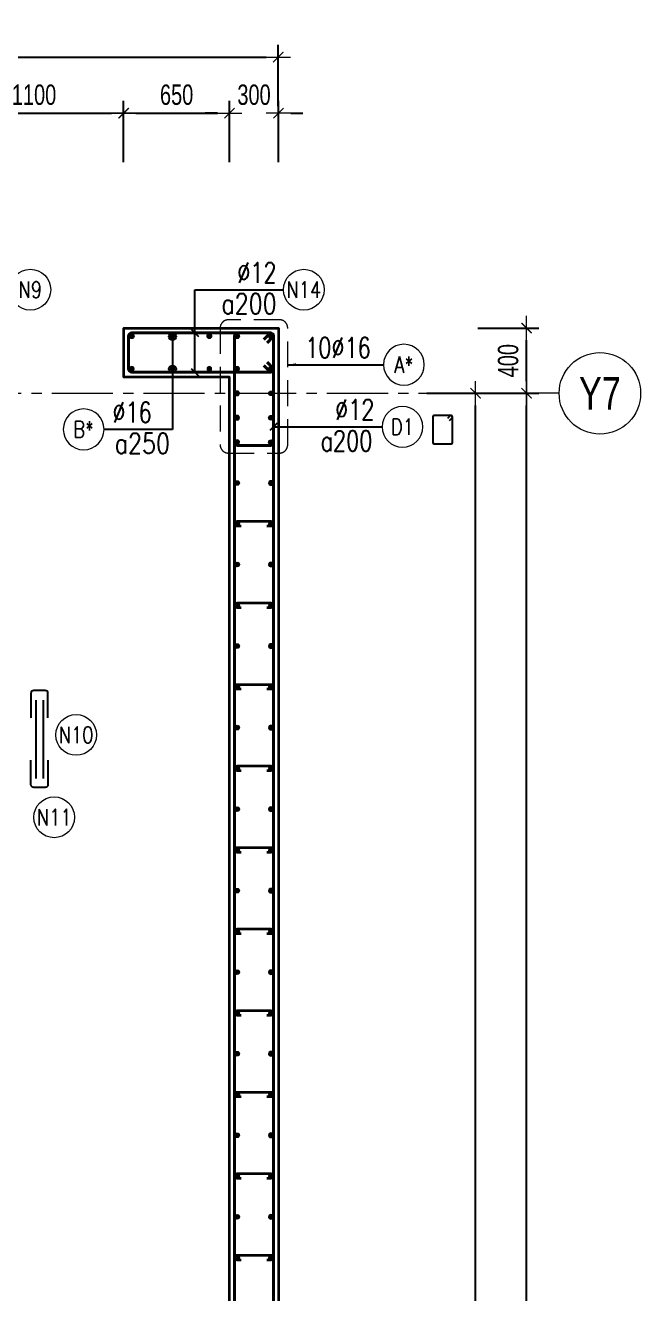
# Model space of a CAD drawing. Header units: millimetres. Extents: x 931337 to 1117500, y 19732 to 157199.
# Drawn here: x 1002520 to 1006296, y 111118 to 118895 of the extents above; entities that cross this region are included whole.
import ezdxf
from ezdxf.enums import TextEntityAlignment as Align

# ---------------------------------------------------------------- set-up
doc = ezdxf.new("R2010")
doc.units = ezdxf.units.MM
doc.header["$MEASUREMENT"] = 0
for name, pattern in [('HIDDEN', [9.525, 6.35, -3.175]), ('HIDDEN2', [4.7625, 3.175, -1.5875]), ('OF_Grid_1$0$CENTER2', [1.125, 0.75, -0.125, 0.125, -0.125])]:
    doc.linetypes.add(name, pattern=pattern)
doc.layers.get('0').update_dxf_attribs({"lineweight": 20})
doc.layers.get('Defpoints').update_dxf_attribs({"color": 151, "lineweight": 9})
doc.layers.add('Hidden', color=9, linetype='HIDDEN')
doc.layers.add('Ligature', color=1, linetype='Continuous')
for name, color, linetype, lineweight in [('KC-LEADER', 153, 'Continuous', 18), ('KC-THEP', 6, 'Continuous', 40), ('NDC_S_DIM', 1, 'Continuous', 15), ('NDC_S_HIDDEN', 8, 'HIDDEN2', 13), ('NDC_S_LEADER', 1, 'Continuous', 15), ('NDC_S_REBAR', 4, 'Continuous', 35), ('NDC_S_STIRRUP', 4, 'Continuous', 40), ('NDC_S_VN TEXT', 7, 'Continuous', 20), ('NDC_S_WALL', 6, 'Continuous', 35), ('OF_Grid_1$0$NDC_S_AXIS', 5, 'OF_Grid_1$0$CENTER2', 13), ('OF_Grid_1$0$NDC_S_SYMBOL', 1, 'Continuous', 15), ('OF_Grid_1$0$NDC_S_TEXT SYMBOL', 7, 'Continuous', 20)]:
    doc.layers.add(name, color=color, linetype=linetype, lineweight=lineweight)
doc.styles.add('NDC_ARIAL', font='arial.ttf', dxfattribs={"width": 0.85})
doc.styles.add('NDC_DIM', font='', dxfattribs={"width": 0.75})
doc.styles.add('NDC_EN TXT', font='romans.shx', dxfattribs={"width": 0.8})
doc.styles.add('OF_Grid_1$0$NDC_ANNO', font='', dxfattribs={"width": 0.8})
doc.styles.get('NDC_DIM').set_extended_font_data('Dotum')
doc.styles.get('OF_Grid_1$0$NDC_ANNO').set_extended_font_data('Dotum')
doc.dimstyles.new('NDC_1-50', dxfattribs={"dimscale": 50, "dimtxt": 2.5, "dimasz": 1, "dimexe": 1.5, "dimexo": 0, "dimgap": 0.8, "dimtad": 1, "dimdec": 0, "dimdsep": 46, "dimtxsty": 'NDC_ARIAL', "dimblk": 'DIMMARK', "dimcen": 49999.938995, "dimdle": 1.5, "dimclrd": 1, "dimclre": 1, "dimclrt": 3, "dimadec": 0, "dimazin": 0, "dimtfac": 1, "dimtdec": 0, "dimtix": 1, "dimtmove": 2, "dimatfit": 3, "dimfxl": 1, "dimarcsym": 0})
doc.dimstyles.new('NDC_dim_30', dxfattribs={"dimscale": 30, "dimtxt": 2.5, "dimasz": 1.5, "dimexe": 1.5, "dimexo": 2.5, "dimgap": 1, "dimtad": 1, "dimdec": 0, "dimzin": 0, "dimdsep": 46, "dimtxsty": 'NDC_DIM', "dimblk": 'DIMMARK', "dimcen": 0.09, "dimdle": 1.2, "dimclrd": 1, "dimclre": 1, "dimclrt": 3, "dimadec": 0, "dimazin": 0, "dimtfac": 1, "dimtdec": 0, "dimtix": 1, "dimtofl": 0, "dimtmove": 0, "dimatfit": 3, "dimfxl": 6, "dimfxlon": 1, "dimtolj": 1, "dimtzin": 0, "dimarcsym": 0})
doc.dimstyles.new('NDC_dim_50', dxfattribs={"dimscale": 50, "dimtxt": 2.5, "dimasz": 1.5, "dimexe": 1.5, "dimexo": 2.5, "dimgap": 1, "dimtad": 1, "dimdec": 0, "dimzin": 0, "dimdsep": 46, "dimtxsty": 'NDC_DIM', "dimblk": 'DIMMARK', "dimcen": 0.09, "dimdle": 1.2, "dimclrd": 1, "dimclre": 1, "dimclrt": 3, "dimadec": 0, "dimazin": 0, "dimtfac": 1, "dimtdec": 0, "dimtix": 1, "dimtofl": 0, "dimtmove": 0, "dimatfit": 3, "dimfxl": 6, "dimfxlon": 1, "dimtolj": 1, "dimtzin": 0, "dimarcsym": 0})

# ---------------------------------------------------------------- blocks, each defined once
blk = doc.blocks.new('THEP')
at = {"layer": 'KC-LEADER', "color": 6}
blk.add_circle((0, 0), 14, dxfattribs=at)
at = {"layer": 'KC-THEP'}
for p, q in [((-14, 0), (14, 0)), ((9.9, 9.9), (-9.9, -9.9)), ((-9.9, 9.9), (9.9, -9.9)), ((0, 14), (0, -14))]:
    blk.add_line(p, q, dxfattribs=at)
blk = doc.blocks.new('DIMMARK')
at = {"layer": 'NDC_S_DIM', "color": 1}
blk.add_line((-1.5, 0), (1, 0), dxfattribs=at)
at = {"layer": 'NDC_S_DIM', "color": 2, "const_width": 0.1}
blk.add_lwpolyline([(-0.42, -0.42), (0.42, 0.42)], dxfattribs=at)
blk = doc.blocks.new('*U13')
blk.add_circle((-2.5, 0), 2.5)
at = {"layer": 'NDC_S_VN TEXT', "color": 3, "style": 'NDC_EN TXT', "width": 0.75}
blk.add_attdef('DK1', (0.5, 0.85), '', height=2.5, dxfattribs=at)
at = {"layer": 'NDC_S_VN TEXT', "color": 7, "style": 'NDC_EN TXT', "width": 0.8}
blk.add_attdef('SH2', text='', height=2, dxfattribs=at).set_placement((-2.5, 0), align=Align.MIDDLE)
blk = doc.blocks.new('*U11')
blk.add_circle((-2.5, 0), 2.5)
at = {"layer": 'NDC_S_VN TEXT', "color": 3, "style": 'NDC_EN TXT', "width": 0.75}
for tag, p in [('DK1', (0.5, 0.85)), ('KC1', (0.5, -2.97))]:
    blk.add_attdef(tag, p, '', height=2.5, dxfattribs=at)
at = {"layer": 'NDC_S_VN TEXT', "color": 7, "style": 'NDC_EN TXT', "width": 0.8}
blk.add_attdef('SH2', text='', height=2, dxfattribs=at).set_placement((-2.5, 0), align=Align.MIDDLE)
blk = doc.blocks.new('A$C7BC65A55')
at = {"layer": 'Ligature'}
for p, q in [((-15.2, 372, 0), (-15.2, 38.5, 0)), ((15.2, 372, 0), (15.2, 38.5, 0))]:
    blk.add_line(p, q, dxfattribs=at)
for points in [[(-36.2, 296.5), (-36.2, 400.9, -0.414214), (-24, 413.1), (24, 413.1, -0.414214), (36.2, 400.9), (36.2, 296.5)], [(-36.2, 116.5), (-36.2, 12.2, 0.414214), (-24, 0), (24, 0, 0.414214), (36.2, 12.2), (36.2, 116.5)]]:
    blk.add_lwpolyline(points, format="xyb", dxfattribs=at)
blk = doc.blocks.new('*U10')
blk.add_circle((2.5, 0), 2.5)
at = {"layer": 'NDC_S_VN TEXT', "color": 3, "style": 'NDC_EN TXT'}
for tag, width, p in [('DK2', 0.75, (-0.85, 0.85)), ('KC2', 0.8, (-0.85, -2.97))]:
    blk.add_attdef(tag, text='', height=2.5, dxfattribs=dict(at, width=width)).set_placement(p, align=Align.RIGHT)
at = {"layer": 'NDC_S_VN TEXT', "color": 7, "style": 'NDC_EN TXT', "width": 0.8}
blk.add_attdef('SH3', text='', height=2, dxfattribs=at).set_placement((2.5, 0), align=Align.MIDDLE)
blk = doc.blocks.new('*D277')
at = {"layer": 'Defpoints', "color": 0, "ltscale": 200, "transparency": 16777216}
for p in [(1003123.4, 118356.8), (1002023.4, 116739.1), (1003123.4, 116739.1)]:
    blk.add_point(p, dxfattribs=at)
at = {"layer": 'NDC_S_DIM', "color": 1, "lineweight": -2, "ltscale": 200, "transparency": 16777216}
for p, q in [((1002023.4, 118056.8), (1002023.4, 118431.8)), ((1003123.4, 118056.8), (1003123.4, 118431.8)), ((1002098.4, 118356.8), (1003048.4, 118356.8))]:
    blk.add_line(p, q, dxfattribs=at)
at = {"layer": 'NDC_S_DIM', "color": 1, "lineweight": -2, "ltscale": 200, "transparency": 16777216, "xscale": 75, "yscale": 75, "zscale": 75, "rotation": 180}
blk.add_blockref('DIMMARK', (1002023.4, 118356.8), dxfattribs=at)
at = {"layer": 'NDC_S_DIM', "color": 1, "lineweight": -2, "ltscale": 200, "transparency": 16777216, "xscale": 75, "yscale": 75, "zscale": 75}
blk.add_blockref('DIMMARK', (1003123.4, 118356.8), dxfattribs=at)
at = {"layer": 'NDC_S_DIM', "color": 3, "ltscale": 200, "transparency": 16777216, "insert": (1002573.4, 118469.4), "char_height": 125, "attachment_point": 5, "style": 'NDC_DIM'}
blk.add_mtext('\\A1;1100', dxfattribs=at)
blk = doc.blocks.new('*D278')
at = {"layer": 'Defpoints', "color": 0, "ltscale": 200, "transparency": 16777216}
for p in [(1003773.4, 118356.8), (1003123.4, 116739.1), (1003773.4, 116739.1)]:
    blk.add_point(p, dxfattribs=at)
at = {"layer": 'NDC_S_DIM', "color": 1, "lineweight": -2, "ltscale": 200, "transparency": 16777216}
for p, q in [((1003123.4, 118056.8), (1003123.4, 118431.8)), ((1003773.4, 118056.8), (1003773.4, 118431.8)), ((1003198.4, 118356.8), (1003698.4, 118356.8))]:
    blk.add_line(p, q, dxfattribs=at)
at = {"layer": 'NDC_S_DIM', "color": 1, "lineweight": -2, "ltscale": 200, "transparency": 16777216, "xscale": 75, "yscale": 75, "zscale": 75, "rotation": 180}
blk.add_blockref('DIMMARK', (1003123.4, 118356.8), dxfattribs=at)
at = {"layer": 'NDC_S_DIM', "color": 1, "lineweight": -2, "ltscale": 200, "transparency": 16777216, "xscale": 75, "yscale": 75, "zscale": 75}
blk.add_blockref('DIMMARK', (1003773.4, 118356.8), dxfattribs=at)
at = {"layer": 'NDC_S_DIM', "color": 3, "ltscale": 200, "transparency": 16777216, "insert": (1003448.4, 118469.4), "char_height": 125, "attachment_point": 5, "style": 'NDC_DIM'}
blk.add_mtext('\\A1;650', dxfattribs=at)
blk = doc.blocks.new('*D279')
at = {"layer": 'Defpoints', "color": 0, "ltscale": 200, "transparency": 16777216}
for p in [(1004073.4, 118356.8), (1003773.4, 116739.1), (1004073.4, 116739.1)]:
    blk.add_point(p, dxfattribs=at)
at = {"layer": 'NDC_S_DIM', "color": 1, "lineweight": -2, "ltscale": 200, "transparency": 16777216}
for p, q in [((1003773.4, 118056.8), (1003773.4, 118431.8)), ((1004073.4, 118056.8), (1004073.4, 118431.8)), ((1003698.4, 118356.8), (1003623.4, 118356.8)), ((1004148.4, 118356.8), (1004223.4, 118356.8))]:
    blk.add_line(p, q, dxfattribs=at)
at = {"layer": 'NDC_S_DIM', "color": 1, "lineweight": -2, "ltscale": 200, "transparency": 16777216, "xscale": 75, "yscale": 75, "zscale": 75}
blk.add_blockref('DIMMARK', (1003773.4, 118356.8), dxfattribs=at)
at = {"layer": 'NDC_S_DIM', "color": 1, "lineweight": -2, "ltscale": 200, "transparency": 16777216, "xscale": 75, "yscale": 75, "zscale": 75, "rotation": 180}
blk.add_blockref('DIMMARK', (1004073.4, 118356.8), dxfattribs=at)
at = {"layer": 'NDC_S_DIM', "color": 3, "ltscale": 200, "transparency": 16777216, "insert": (1003923.4, 118469.4), "char_height": 125, "attachment_point": 5, "style": 'NDC_DIM'}
blk.add_mtext('\\A1;300', dxfattribs=at)
blk = doc.blocks.new('*U88')
at = {"layer": 'OF_Grid_1$0$NDC_S_SYMBOL'}
blk.add_line((-5, 0), (-9, 0), dxfattribs=at)
blk.add_circle((0, 0), 5, dxfattribs=at)
at = {"layer": 'OF_Grid_1$0$NDC_S_TEXT SYMBOL', "color": 7, "style": 'OF_Grid_1$0$NDC_ANNO', "width": 0.8}
blk.add_attdef('GRID', text='', height=4, rotation=90, dxfattribs=at).set_placement((0, 0), align=Align.MIDDLE)
blk = doc.blocks.new('*D245')
at = {"layer": 'Defpoints', "color": 0, "ltscale": 200, "transparency": 16777216}
for p in [(1004072.4, 118700.8), (998772.4, 117993.1), (1004072.4, 117039.1)]:
    blk.add_point(p, dxfattribs=at)
at = {"layer": 'NDC_S_DIM', "color": 1, "lineweight": -2, "ltscale": 200, "transparency": 16777216}
for p, q in [((998772.4, 118400.8), (998772.4, 118775.8)), ((1004072.4, 118400.8), (1004072.4, 118775.8)), ((998847.4, 118700.8), (1003997.4, 118700.8))]:
    blk.add_line(p, q, dxfattribs=at)
at = {"layer": 'NDC_S_DIM', "color": 1, "lineweight": -2, "ltscale": 200, "transparency": 16777216, "xscale": 75, "yscale": 75, "zscale": 75, "rotation": 180}
blk.add_blockref('DIMMARK', (998772.4, 118700.8), dxfattribs=at)
at = {"layer": 'NDC_S_DIM', "color": 1, "lineweight": -2, "ltscale": 200, "transparency": 16777216, "xscale": 75, "yscale": 75, "zscale": 75}
blk.add_blockref('DIMMARK', (1004072.4, 118700.8), dxfattribs=at)
at = {"layer": 'NDC_S_DIM', "color": 3, "ltscale": 200, "transparency": 16777216, "insert": (1001422.4, 118813.4), "char_height": 125, "attachment_point": 5, "style": 'NDC_DIM'}
blk.add_mtext('\\A1;5300', dxfattribs=at)
blk = doc.blocks.new('*D246')
at = {"layer": 'Defpoints', "color": 0, "transparency": 16777216}
for p in [(1004072.4, 116639.1), (1005283.2, 116639.1), (1004072.4, 105039.1)]:
    blk.add_point(p, dxfattribs=at)
at = {"layer": 'NDC_S_DIM', "color": 1, "lineweight": -2, "transparency": 16777216}
for p, q in [((1004983.2, 116639.1), (1005358.2, 116639.1)), ((1005283.2, 105114.1), (1005283.2, 116564.1)), ((1004983.2, 105039.1), (1005358.2, 105039.1))]:
    blk.add_line(p, q, dxfattribs=at)
at = {"layer": 'NDC_S_DIM', "color": 1, "lineweight": -2, "transparency": 16777216, "xscale": 75, "yscale": 75, "zscale": 75}
for p, rotation in [((1005283.2, 116639.1), 90), ((1005283.2, 105039.1), 270)]:
    blk.add_blockref('DIMMARK', p, dxfattribs=dict(at, rotation=rotation))
at = {"layer": 'NDC_S_DIM', "color": 3, "transparency": 16777216, "insert": (1005170.6, 110839.1), "char_height": 125, "attachment_point": 5, "rotation": 90, "style": 'NDC_DIM'}
blk.add_mtext('\\A1;11600', dxfattribs=at)
blk = doc.blocks.new('*D248')
at = {"layer": 'Defpoints', "color": 0, "ltscale": 200, "transparency": 16777216}
for p in [(1004072.4, 116639.1), (1005595.8, 116639.1), (1004072.4, 105039.3)]:
    blk.add_point(p, dxfattribs=at)
at = {"layer": 'NDC_S_DIM', "color": 1, "lineweight": -2, "ltscale": 200, "transparency": 16777216}
for p, q in [((1005295.8, 116639.1), (1005670.8, 116639.1)), ((1005595.8, 105114.3), (1005595.8, 116564.1)), ((1005295.8, 105039.3), (1005670.8, 105039.3))]:
    blk.add_line(p, q, dxfattribs=at)
at = {"layer": 'NDC_S_DIM', "color": 1, "lineweight": -2, "ltscale": 200, "transparency": 16777216, "xscale": 75, "yscale": 75, "zscale": 75}
for p, rotation in [((1005595.8, 116639.1), 90), ((1005595.8, 105039.3), 270)]:
    blk.add_blockref('DIMMARK', p, dxfattribs=dict(at, rotation=rotation))
at = {"layer": 'NDC_S_DIM', "color": 3, "ltscale": 200, "transparency": 16777216, "insert": (1005483.2, 110839.2), "char_height": 125, "attachment_point": 5, "rotation": 90, "style": 'NDC_DIM'}
blk.add_mtext('\\A1;11600', dxfattribs=at)
blk = doc.blocks.new('*D249')
at = {"layer": 'Defpoints', "color": 0, "ltscale": 200, "transparency": 16777216}
for p in [(1004072.4, 117039.1), (1005595.8, 117039.1), (1004072.4, 116639.1)]:
    blk.add_point(p, dxfattribs=at)
at = {"layer": 'NDC_S_DIM', "color": 1, "lineweight": -2, "ltscale": 200, "transparency": 16777216}
for p, q in [((1005295.8, 117039.1), (1005670.8, 117039.1)), ((1005595.8, 116714.1), (1005595.8, 116964.1)), ((1005295.8, 116639.1), (1005670.8, 116639.1))]:
    blk.add_line(p, q, dxfattribs=at)
at = {"layer": 'NDC_S_DIM', "color": 1, "lineweight": -2, "ltscale": 200, "transparency": 16777216, "xscale": 75, "yscale": 75, "zscale": 75}
for p, rotation in [((1005595.8, 117039.1), 90), ((1005595.8, 116639.1), 270)]:
    blk.add_blockref('DIMMARK', p, dxfattribs=dict(at, rotation=rotation))
at = {"layer": 'NDC_S_DIM', "color": 3, "ltscale": 200, "transparency": 16777216, "insert": (1005483.2, 116839.1), "char_height": 125, "attachment_point": 5, "rotation": 90, "style": 'NDC_DIM'}
blk.add_mtext('\\A1;400', dxfattribs=at)

msp = doc.modelspace()

# ---------------------------------------------------------------- linework, layer by layer
for centre in [(1002831.743, 114544.055), (1002697.295, 114039.053)]:
    msp.add_circle(centre, 125)
at = {"layer": 'Ligature'}
msp.add_lwpolyline([(1005122.305, 116472.479), (1005138.271, 116488.444, 0.66817864), (1005132.497, 116502.383), (1005027.868, 116502.383, 0.41421356), (1005019.703, 116494.218), (1005019.704, 116337.11, 0.41421356), (1005027.868, 116328.945), (1005132.497, 116328.945, 0.41421356), (1005140.662, 116337.11), (1005140.662, 116494.218, 0.66817864), (1005126.724, 116499.991), (1005110.758, 116484.025)], format="xyb", dxfattribs=at)
at = {"layer": 'NDC_S_HIDDEN', "ltscale": 50}
msp.add_lwpolyline([(1004079.948, 117089.763), (1003765.577, 117089.763, 0.41421356), (1003715.577, 117039.763), (1003715.577, 116322.733, 0.41421356), (1003765.577, 116272.733), (1004079.948, 116272.733, 0.41421356), (1004129.948, 116322.733), (1004129.948, 117039.763, 0.41421356)], format="xyb", close=True, dxfattribs=at)
at = {"layer": 'NDC_S_REBAR'}
for points in [[(1003844.931, 115824.057), (1003819.931, 115824.057, -1), (1003819.931, 115854.057), (1004026.956, 115854.057, -1), (1004026.956, 115824.057), (1004001.956, 115824.057)], [(1003844.931, 115324.057), (1003819.931, 115324.057, -1), (1003819.931, 115354.057), (1004026.956, 115354.057, -1), (1004026.956, 115324.057), (1004001.956, 115324.057)], [(1003844.931, 114824.057), (1003819.931, 114824.057, -1), (1003819.931, 114854.057), (1004026.956, 114854.057, -1), (1004026.956, 114824.057), (1004001.956, 114824.057)], [(1003844.931, 114324.057), (1003819.931, 114324.057, -1), (1003819.931, 114354.057), (1004026.956, 114354.057, -1), (1004026.956, 114324.057), (1004001.956, 114324.057)], [(1003844.931, 113824.057), (1003819.931, 113824.057, -1), (1003819.931, 113854.057), (1004026.956, 113854.057, -1), (1004026.956, 113824.057), (1004001.956, 113824.057)], [(1003844.931, 113324.057), (1003819.931, 113324.057, -1), (1003819.931, 113354.057), (1004026.956, 113354.057, -1), (1004026.956, 113324.057), (1004001.956, 113324.057)], [(1003844.931, 112824.057), (1003819.931, 112824.057, -1), (1003819.931, 112854.057), (1004026.956, 112854.057, -1), (1004026.956, 112824.057), (1004001.956, 112824.057)], [(1003844.931, 112324.057), (1003819.931, 112324.057, -1), (1003819.931, 112354.057), (1004026.956, 112354.057, -1), (1004026.956, 112324.057), (1004001.956, 112324.057)], [(1003844.931, 111824.057), (1003819.931, 111824.057, -1), (1003819.931, 111854.057), (1004026.956, 111854.057, -1), (1004026.956, 111824.057), (1004001.956, 111824.057)], [(1003844.931, 111324.057), (1003819.931, 111324.057, -1), (1003819.931, 111354.057), (1004026.956, 111354.057, -1), (1004026.956, 111324.057), (1004001.956, 111324.057)]]:
    msp.add_lwpolyline(points, format="xyb", dxfattribs=at)
at = {"layer": 'NDC_S_STIRRUP'}
for points in [[(1003983.443, 116809.057), (1004023.443, 116769.057, 0.41421356), (1004043.443, 116789.057), (1004043.443, 116989.057, 0.41421356), (1004023.443, 117009.057), (1003173.443, 117009.057, 0.41421356), (1003153.443, 116989.057), (1003153.443, 116789.057, 0.41435759), (1003173.443, 116769.057), (1004023.443, 116769.057, 0.41421356), (1004043.443, 116789.057), (1004003.443, 116829.057)], [(1004003.443, 104729.057), (1004043.443, 104689.057, -0.41421356), (1004023.443, 104669.057), (1003823.443, 104669.057, -0.41421356), (1003803.443, 104689.057), (1003803.443, 116989.057, -0.41421356), (1003823.443, 117009.057), (1004023.443, 117009.057, -0.41421356), (1004043.443, 116989.057), (1004043.443, 104689.057, -0.41421356), (1004023.443, 104669.057), (1003983.443, 104709.057)], [(1004003.443, 116949.057), (1004043.443, 116989.057, 0.41421356), (1004023.443, 117009.057), (1003823.443, 117009.057, 0.41421356), (1003803.443, 116989.057), (1003803.443, 116339.057, 0.41421356), (1003823.443, 116319.057), (1004023.443, 116319.057, 0.41421356), (1004043.443, 116339.057), (1004043.443, 116989.057, 0.41421356), (1004023.443, 117009.057), (1003983.443, 116969.057)]]:
    msp.add_lwpolyline(points, format="xyb", dxfattribs=at)
at = {"layer": 'NDC_S_WALL'}
msp.add_lwpolyline([(1001373.443, 117039.057), (1002023.443, 117039.057), (1002023.443, 116739.057), (1001373.443, 116739.057), (1001373.443, 104939.057), (1003773.443, 104939.057), (1003773.443, 116739.057), (1003123.443, 116739.057), (1003123.443, 117039.057), (1004073.443, 117039.057), (1004073.443, 104639.057), (1001373.443, 104639.057), (991672.644, 104639.057)], dxfattribs=at)
at = {"layer": 'OF_Grid_1$0$NDC_S_AXIS', "ltscale": 500}
msp.add_line((989745.464, 116639.057), (1005595.789, 116639.057), dxfattribs=at)

# ---------------------------------------------------------------- block references
at = {"layer": 'Hidden', "xscale": -1.44, "yscale": 1.44, "zscale": 1.44}
msp.add_blockref('A$C7BC65A55', (1002606.663, 114221.775, 0.03), dxfattribs=at)
at = {"layer": 'KC-THEP'}
for p, rotation in [((1003173.443, 116989.057), 189.6685644363809), ((1003423.443, 116989.057), 189.6685644363809), ((1003648.856, 116989.057), 189.6685644363809), ((1003819.931, 116989.057), 189.6685644363809), ((1004026.956, 116789.057), 9.668564436380898), ((1004026.956, 116639.057), 9.668564436380898), ((1004026.956, 116489.057), 9.668564436380898), ((1004026.956, 116339.057), 9.668564436380898), ((1003819.931, 116089.057), 189.6685644363809), ((1003819.931, 115839.057), 189.6685644363809), ((1003819.931, 115589.057), 189.6685644363809), ((1003819.931, 115339.057), 189.6685644363809), ((1003819.931, 115089.057), 189.6685644363809), ((1003819.931, 114839.057), 189.6685644363809), ((1003819.931, 114589.057), 189.6685644363809), ((1003819.931, 114339.057), 189.6685644363809), ((1003819.931, 114089.057), 189.6685644363809), ((1003819.931, 113839.057), 189.6685644363809), ((1003819.931, 113589.057), 189.6685644363809), ((1003819.931, 113339.057), 189.6685644363809), ((1003819.931, 113089.057), 189.6685644363809), ((1003819.931, 112839.057), 189.6685644363809), ((1003819.931, 112589.057), 189.6685644363809), ((1003819.931, 112339.057), 189.6685644363809), ((1003819.931, 112089.057), 189.6685644363809), ((1003819.931, 111839.057), 189.6685644363809), ((1003819.931, 111589.057), 189.6685644363809), ((1003819.931, 111339.057), 189.6685644363809)]:
    msp.add_blockref('THEP', p, dxfattribs=dict(at, rotation=rotation))
at = {"layer": 'KC-THEP', "xscale": -1}
for p, rotation in [((1004026.956, 116989.057), 170.331435563619), ((1003173.443, 116789.057), 350.3314355636191), ((1003423.443, 116789.057), 350.3314355636191), ((1003648.856, 116789.057), 350.3314355636191), ((1003819.931, 116789.057), 350.3314355636191), ((1003819.931, 116639.057), 350.3314355636191), ((1003819.931, 116489.057), 350.3314355636191), ((1003819.931, 116339.057), 350.3314355636191), ((1004026.956, 116089.057), 170.331435563619), ((1004026.956, 115839.057), 170.331435563619), ((1004026.956, 115589.057), 170.331435563619), ((1004026.956, 115339.057), 170.331435563619), ((1004026.956, 115089.057), 170.331435563619), ((1004026.956, 114839.057), 170.331435563619), ((1004026.956, 114589.057), 170.331435563619), ((1004026.956, 114339.057), 170.331435563619), ((1004026.956, 114089.057), 170.331435563619), ((1004026.956, 113839.057), 170.331435563619), ((1004026.956, 113589.057), 170.331435563619), ((1004026.956, 113339.057), 170.331435563619), ((1004026.956, 113089.057), 170.331435563619), ((1004026.956, 112839.057), 170.331435563619), ((1004026.956, 112589.057), 170.331435563619), ((1004026.956, 112339.057), 170.331435563619), ((1004026.956, 112089.057), 170.331435563619), ((1004026.956, 111839.057), 170.331435563619), ((1004026.956, 111589.057), 170.331435563619), ((1004026.956, 111339.057), 170.331435563619)]:
    msp.add_blockref('THEP', p, dxfattribs=dict(at, rotation=rotation))
at = {"layer": 'NDC_S_VN TEXT', "xscale": 50, "yscale": 50, "zscale": 50}
for p, values in [((1002425.764, 117274.335), {'SH3': 'N9', 'DK2': '%%C12', 'KC2': 'a200'}), ((1004104.258, 117274.335), {'SH3': 'N14', 'DK2': '%%C12', 'KC2': 'a200'})]:
    msp.add_blockref('*U10', p, dxfattribs=at).add_auto_attribs(values)
at = {"layer": 'NDC_S_VN TEXT'}
ref = msp.add_blockref('*U13', (1004718.076, 116814.421), dxfattribs=dict(at, xscale=-50, yscale=50, zscale=50))
ref.add_attrib('SH2', 'A*', dxfattribs={"color": 7, "height": 100, "style": 'NDC_EN TXT', "width": 0.8}).set_placement((1004843.076, 116814.421), align=Align.MIDDLE)
ref.add_attrib('DK1', '10%%C16', (1004237.719, 116856.697), dxfattribs={"color": 3, "height": 125, "style": 'NDC_EN TXT', "width": 0.75})
ref = msp.add_blockref('*U10', (1003002.832, 116417.935), dxfattribs=dict(at, xscale=-50, yscale=50, zscale=50))
ref.add_attrib('SH3', 'B*', dxfattribs={"color": 7, "height": 100, "style": 'NDC_EN TXT', "width": 0.8}).set_placement((1002877.832, 116417.935), align=Align.MIDDLE)
ref.add_attrib('DK2', '%%C16', dxfattribs={"color": 3, "height": 125, "style": 'NDC_EN TXT', "width": 0.75}).set_placement((1003295.332, 116460.21), align=Align.RIGHT)
ref.add_attrib('KC2', 'a250', dxfattribs={"color": 3, "height": 125, "style": 'NDC_EN TXT', "width": 0.8}).set_placement((1003407.237, 116269.307), align=Align.RIGHT)
ref = msp.add_blockref('*U11', (1004709.38, 116433.48), dxfattribs=dict(at, xscale=-50, yscale=50, zscale=50))
ref.add_attrib('SH2', 'D1', dxfattribs={"color": 7, "height": 100, "style": 'NDC_EN TXT', "width": 0.8}).set_placement((1004834.38, 116433.48), align=Align.MIDDLE)
ref.add_attrib('DK1', '%%C12', (1004420.988, 116475.755), dxfattribs={"color": 3, "height": 125, "style": 'NDC_EN TXT', "width": 0.75})
ref.add_attrib('KC1', 'a200', (1004331.702, 116284.852), dxfattribs={"color": 3, "height": 125, "style": 'NDC_EN TXT', "width": 0.75})
at = {"layer": 'OF_Grid_1$0$NDC_S_AXIS'}
ref = msp.add_blockref('*U88', (1006045.789, 116639.057), dxfattribs=dict(at, xscale=50, yscale=50, zscale=50))
ref.add_attrib('GRID', 'Y7', dxfattribs={"layer": 'OF_Grid_1$0$NDC_S_TEXT SYMBOL', "color": 7, "height": 200, "style": 'OF_Grid_1$0$NDC_ANNO', "width": 0.8}).set_placement((1006045.789, 116639.057), align=Align.MIDDLE)

# ---------------------------------------------------------------- texts
at = {"layer": 'NDC_S_VN TEXT', "color": 7, "style": 'NDC_EN TXT', "width": 0.8}
for tag, p in [('N10', (1002831.743, 114544.055)), ('N11', (1002697.295, 114039.053))]:
    msp.add_attdef(tag, text='3', height=100, dxfattribs=at).set_placement(p, align=Align.MIDDLE)

# ---------------------------------------------------------------- dimensions: what is measured, and where the dimension line sits
at = {"layer": 'NDC_S_DIM', "ltscale": 200}
for base, p1, p2, picture, middle in [((1004072.443, 118700.803), (998772.443, 117993.099), (1004072.443, 117039.057), '*D245', (1001422.443, 118813.388)), ((1003123.443, 118356.809), (1002023.443, 116739.057), (1003123.443, 116739.057), '*D277', (1002573.443, 118469.393)), ((1003773.443, 118356.809), (1003123.443, 116739.057), (1003773.443, 116739.057), '*D278', (1003448.443, 118469.393)), ((1004073.443, 118356.809), (1003773.443, 116739.057), (1004073.443, 116739.057), '*D279', (1003923.443, 118469.393))]:
    dim = msp.add_linear_dim(base=base, p1=p1, p2=p2, dimstyle='NDC_dim_50', override={"dimtmove": 1}, dxfattribs=at)
    dim.commit()
    dim.dimension.update_dxf_attribs({"geometry": picture, "text_midpoint": middle})
for base, p1, p2, picture, middle in [((1005595.789, 117039.057), (1004072.443, 116639.057), (1004072.443, 117039.057), '*D249', (1005483.204, 116839.057)), ((1005595.789, 116639.057), (1004072.443, 105039.311), (1004072.443, 116639.057), '*D248', (1005483.204, 110839.184))]:
    dim = msp.add_linear_dim(base=base, p1=p1, p2=p2, angle=90, dimstyle='NDC_dim_50', override={"dimtmove": 1}, dxfattribs=at)
    dim.commit()
    dim.dimension.update_dxf_attribs({"geometry": picture, "text_midpoint": middle})
at = {"layer": 'NDC_S_DIM'}
dim = msp.add_linear_dim(base=(1005283.193, 116639.057), p1=(1004072.443, 105039.057), p2=(1004072.443, 116639.057), angle=90, dimstyle='NDC_dim_50', override={"dimtmove": 1}, dxfattribs=at)
dim.commit()
dim.dimension.update_dxf_attribs({"geometry": '*D246', "text_midpoint": (1005170.608, 110839.057)})

# ---------------------------------------------------------------- leaders
at = {"layer": 'NDC_S_LEADER'}
for points, override in [([(1003559.519, 116769.057), (1003559.519, 117274.154), (1004104.258, 117274.154)], {"dimtad": 0, "dimldrblk": 'Oblique'}), ([(1003559.519, 117009.057), (1003559.519, 117274.154), (1004104.258, 117274.154)], {"dimtad": 0, "dimldrblk": 'Oblique'}), ([(1003423.443, 116987.647), (1003423.443, 116417.754), (1003002.832, 116417.754)], {"dimgap": 1, "dimtad": 0, "dimldrblk": 'Origin'}), ([(1003423.443, 116787.647), (1003423.443, 116417.754), (1003002.832, 116417.754)], {"dimgap": 1, "dimtad": 0, "dimldrblk": 'Origin'}), ([(1004043.443, 116433.48), (1004711.455, 116433.48)], {"dimtad": 0, "dimldrblk": 'Oblique'})]:
    msp.add_leader(points, dimstyle='NDC_dim_30', override=override, dxfattribs=at)
msp.add_leader([(1004129.948, 116814.421), (1004718.076, 116814.421)], dimstyle='NDC_1-50', dxfattribs=at)

doc.saveas('drawing.dxf')
